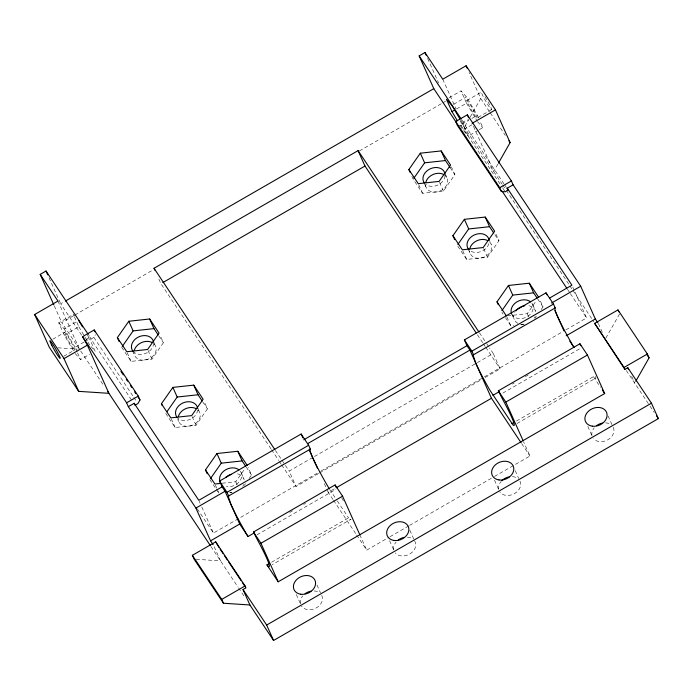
<?xml version="1.0" encoding="UTF-8"?>
<svg xmlns="http://www.w3.org/2000/svg" width="693" height="693" viewBox="0 0 693 693"><rect width="100%" height="100%" fill="white"/><g stroke="black" fill="none" stroke-linecap="round" stroke-linejoin="round"><path stroke-width="0.52" stroke-dasharray="3.46 2.6" d="M131.453 399.87L90.956 339.094L93.876 337.413L95.409 334.702M469.603 118.07L464.301 127.382L461.226 120.495M470.131 117.143L480.725 98.519L469.092 72.505M497.92 164.024L493.685 171.474L472.574 124.281M605.855 338.089L619.689 313.773M121.665 347.262L131.064 361.374L151.923 359.113L163.383 342.74L159.936 335.031M165.731 413.4L175.138 427.512L195.989 425.251L207.45 408.879L204.002 401.178M222.193 483.229L235.75 481.756L244.794 468.832M411.876 176.299L413.167 179.192L422.574 193.304L443.425 191.043L454.885 174.671L451.438 166.961M244.282 485.36L245.487 483.636M249.108 478.465L251.516 475.017L248.068 467.316M457.822 246.214L466.64 259.442L487.5 257.181L498.951 240.809L495.504 233.099M507.441 315.835L527.252 313.686L536.295 300.762M535.178 318.148L536.391 316.424M541.207 309.537L543.017 306.947L539.57 299.237M81.644 335.256L60.681 303.785L64.432 301.62M73.536 350.771L64.267 335.143L58.758 322.817L73.328 314.405L74.679 315.921M449.185 97.704L461.027 90.878L466.415 96.925L477.312 115.315L479.435 120.054M79.522 349.237L61.746 322.557L73.917 315.54M74.853 315.003L153.491 269.655M359.459 150.909L441.848 103.404M442.784 102.867L445.59 101.247M58.758 322.817L64.137 328.863L76.888 321.517M453.664 104.279L466.415 96.925M52.789 339.241L64.631 332.415M466.909 100.476L481.479 92.074A10.126 0.823 60 0 0 486.781 102.962A10.126 0.823 60 0 0 491.398 108.645A10.126 0.823 60 0 0 483.922 95.08M64.267 335.143L78.846 326.741L73.328 314.405M456.522 108.983L466.545 103.205L461.027 90.878M85.932 339.561L90.09 337.162L88.903 335.377M503.984 183.844L464.085 123.96L463.219 122.029L467.385 119.629M77.157 351.992L75.035 347.254L84.148 341.995M85.057 341.476L89.614 338.851L87.431 335.169M478.274 130.275L468.251 136.053L462.742 123.718L468.199 120.565M471.846 118.468L477.312 115.315M458.333 125.459L461.166 125.641L464.085 123.96M63.747 356.289L74.679 349.982A10.126 0.823 60 0 0 67.949 336.772A10.126 0.823 60 0 0 66.337 336.841A10.126 0.823 60 0 0 74.679 349.982M476.957 118.044A10.126 0.823 60 0 0 470.226 104.834A10.126 0.823 60 0 0 468.607 104.903A10.126 0.823 60 0 0 476.957 118.044L491.528 109.641M471.976 124.74L462.872 129.998L460.143 125.398M75.173 353.534L80.553 359.58L89.666 354.331M479.184 129.747L482.83 127.642L479.859 121.006M318.529 473.562L296.067 486.512L289.172 471.093L313.505 457.068M314.44 456.522L476.377 363.158M477.312 362.621L493.225 353.447L489.639 348.059M197.271 508.792L213.453 533.064L320.322 471.448M321.257 470.902L483.445 377.39M484.39 376.853L562.196 331.99M565.947 329.825L586.573 317.931L574.506 290.956M319.464 473.016L481.401 379.651M485.143 377.494L500.121 368.858L493.225 353.447M289.761 512.448L292.541 510.845M303.673 504.426L305.535 503.361M512.37 384.104L514.223 383.03M525.355 376.62L528.135 375.008M332.961 499.488L328.222 492.385L335.689 488.08M257.042 534.797L335.88 489.345M502.832 393.087L580.743 348.163M271.578 562.222L348.562 517.836L349.922 519.274A40.852 3.335 60 0 0 350.987 519.23L272.15 564.682M516.441 421.041L593.425 376.654L594.785 378.092A40.852 3.335 60 0 0 595.634 376.429M517.013 423.501L595.85 378.049M356.644 535.039L366.71 550.147L389.094 537.24M390.029 536.703L408.688 525.944M409.615 525.407L493.572 477.001M494.507 476.463L529.954 456.029L523.484 441.571M505.422 317.645L510.706 325.58L513.834 325.242M521.136 324.454L524.263 324.107M229.634 492.524L231.713 492.299M57.935 347.825L77.365 349.09M196.214 559.294L220.539 560.88L213.643 545.469M477.442 121.596L482.83 127.642M463.548 130.752L468.251 136.053M91.095 346.639L95.132 351.178L89.614 338.851M480.725 98.519L489.726 112.015M490.323 112.916L505.31 135.412M461.434 119.352L463.219 122.029M504.573 184.736L506.366 187.422M460.161 121.154L502.087 184.087M502.685 184.988L505.691 189.492M506.288 190.393L569.308 284.979M569.906 285.88L572.314 289.483M572.912 290.384L593.918 321.907M626.307 370.521L649.48 405.301M650.069 406.193L654.209 412.404M461.166 125.641L502.26 187.309M502.849 188.201L504.643 190.887M567.402 289.163L569.802 292.758M570.4 293.659L586.573 317.931M593.425 376.654L600.528 387.326M450.181 167.619L454.885 174.671M494.837 234.641L498.951 240.809M537.733 299.012L543.017 306.947M501.897 312.352L503.066 314.12M479.469 332.805L486.044 342.68M486.642 343.572L489.041 347.167M477.399 334.754L482.778 342.836M483.376 343.737L485.169 346.422M485.767 347.323L500.121 368.858M521.664 443.581L529.954 456.029M329.643 489.449L336.737 500.095M337.326 500.987L348.562 517.836M333.55 500.381L356.055 534.147M275.416 450.459L281.401 459.433M281.999 460.325L289.172 471.093M270.954 448.821L160.923 283.688L157.909 276.94M271.552 449.714L278.725 460.481M279.322 461.382L281.115 464.076M281.713 464.968L296.067 486.512M158.68 335.689L163.383 342.74M202.746 401.827L207.45 408.879M246.232 467.082L251.516 475.017M209.806 479.539L215.679 488.357M216.268 489.241L219.205 493.65L217.914 490.765M93.876 337.413L133.177 396.396M133.775 397.297L136.746 401.758M80.717 351.03L104.097 386.131M210.932 546.465L237.924 586.98M238.522 587.872L245.123 597.773M466.545 103.205L476.905 120.669M460.559 120.036L462.742 123.718M78.846 326.741L84.295 335.932M84.841 336.85L89.743 345.123M64.137 328.863L75.035 347.254M631.687 376.377L634.701 383.116M598.423 323.614L602.304 332.285M572.782 287.101L574.073 289.995M608.064 415.965L611.945 424.636M442.758 79.21L455.951 108.706M427.616 58.429L438.617 83.013M587.811 426.429L592.125 436.062M532.683 304.617L535.273 310.403M527.252 313.686L529.409 318.503M488.617 238.479L491.198 244.265M483.619 248.51L487.5 257.181M511.642 313.799L514.223 319.577M445.408 174.272L447.132 178.118M506.826 316.909L510.706 325.58M439.553 182.372L443.425 191.043M468.433 249.584L470.157 253.439M462.759 250.771L466.64 259.442M424.367 183.446L426.091 187.301M418.693 184.633L422.574 193.304M515.22 470.712L518.667 478.421M494.533 480.214L498.839 489.847M409.84 530.258L413.721 538.92M389.587 540.722L393.901 550.355M359.814 534.727L366.71 550.147M324.324 483.662L326.49 488.504M326.923 489.475L328.222 492.385M316.996 584.996L320.443 592.706M296.309 594.499L300.615 604.14M241.181 472.695L243.763 478.473M235.75 481.756L237.907 486.573M197.54 407.519L199.697 412.335M192.117 416.58L195.989 425.251M153.474 341.38L155.63 346.197M215.324 484.979L217.481 489.795M148.042 350.441L151.923 359.113M177.798 419.586L178.655 421.509M171.258 418.841L175.138 427.512M132.432 350.554L134.589 355.37M199.229 501.273L200.086 503.196M201.81 507.051L213.453 533.064M127.191 352.702L131.064 361.374M90.09 337.162L90.956 339.094M49.047 277.772L60.681 303.785M57.969 301.065L79.08 348.25M77.581 352.945L80.553 359.58M54.271 305.847L61.746 322.557M321.734 595.374A11.478 8.957 -24.1 0 1 315.913 608.107A11.478 8.957 -24.1 0 1 301.481 606.063M300.476 603.716A11.478 8.957 -24.1 0 1 302.728 595.902M314.111 590.938A11.478 8.957 -24.1 0 1 319.49 592.758M414.587 540.852A11.478 8.957 -24.1 0 1 410.135 553.785A11.478 8.957 -24.1 0 1 395.279 552.962M393.754 549.939A11.478 8.957 -24.1 0 1 396.015 542.125M407.389 537.162A11.478 8.957 -24.1 0 1 412.777 538.972M519.958 481.081A11.478 8.957 -24.1 0 1 514.137 493.814A11.478 8.957 -24.1 0 1 499.705 491.779M498.7 489.431A11.478 8.957 -24.1 0 1 500.952 481.618M512.326 476.654A11.478 8.957 -24.1 0 1 517.714 478.465M613.236 427.295A11.478 8.957 -24.1 0 1 607.891 439.769A11.478 8.957 -24.1 0 1 593.503 438.678M591.978 435.646A11.478 8.957 -24.1 0 1 594.239 427.832M605.613 422.869A11.478 8.957 -24.1 0 1 611.001 424.679M528.967 305.76A11.478 8.957 -24.1 0 1 535.836 312.907M535.204 316.467A11.478 8.957 -24.1 0 1 534.312 318.208M523.587 324.385A11.478 8.957 -24.1 0 1 520.53 324.22M517.81 323.302A11.478 8.957 -24.1 0 1 514.7 312.63M489.778 242.126A11.478 8.957 -24.1 0 1 484.216 257.086A11.478 8.957 -24.1 0 1 469.594 250.935M443.555 174.402A11.478 8.957 -24.1 0 1 441.606 190.211A11.478 8.957 -24.1 0 1 425.519 184.797M154.21 344.057A11.478 8.957 -24.1 0 1 148.64 359.017A11.478 8.957 -24.1 0 1 134.018 352.867M198.276 410.195A11.478 8.957 -24.1 0 1 192.706 425.156A11.478 8.957 -24.1 0 1 178.084 419.005M237.465 473.83A11.478 8.957 -24.1 0 1 244.334 480.977M243.702 484.537A11.478 8.957 -24.1 0 1 242.801 486.278M232.086 492.454A11.478 8.957 -24.1 0 1 230.015 492.428M341.744 497.825A40.852 3.335 60 0 1 344.083 502.356M531.826 303.144A11.478 8.957 -24.1 0 1 527.156 316.71A11.478 8.957 -24.1 0 1 512.023 314.561M488.86 243.659A11.478 8.957 -24.1 0 1 480.613 251.706A11.478 8.957 -24.1 0 1 469.637 250.39M445.105 175.727A11.478 8.957 -24.1 0 1 437.56 185.161A11.478 8.957 -24.1 0 1 425.571 184.251M153.612 342.922A11.478 8.957 -24.1 0 1 146.552 353.006A11.478 8.957 -24.1 0 1 134.07 352.321M197.67 409.935A11.478 8.957 -24.1 0 1 190.125 419.378A11.478 8.957 -24.1 0 1 178.136 418.459M240.324 471.214A11.478 8.957 -24.1 0 1 238.981 482.111A11.478 8.957 -24.1 0 1 226.438 486.512"/><path stroke-width="1.04" d="M88.306 334.485L46.024 271.024L40.194 274.385L57.969 301.065L34.65 314.509L49.307 347.262L78.681 391.354L108.896 393.329L87.353 345.157L82.536 336.668L94.205 329.946L138.271 396.084L139.995 399.939L137.942 403.551L135.022 405.232L134.165 403.3L128.335 406.661L195.902 508.082L210.559 540.835L213.123 544.689M498.449 163.098L510.109 142.611L495.452 109.858L466.077 65.766L442.758 79.21L424.982 52.529L419.152 55.89L433.801 88.652L499.731 187.682L501.455 191.537L505.232 191.779L508.151 190.099L507.285 188.175L513.115 184.814L511.391 180.96L467.325 114.821L455.665 121.544L457.389 125.398L501.455 191.537M635.767 381.245L649.072 357.865L647.349 354.01L617.965 309.918L594.646 323.362L624.887 369.386L627.806 367.706L651.455 403.196L658.35 418.615L273.562 640.471L249.913 604.972L243.018 589.561L245.937 587.881L245.071 585.949L215.696 541.857L192.377 555.301L194.101 559.156L223.475 603.248L249.913 604.972M117.36 337.63L128.811 321.257L149.671 318.997L159.069 333.108L147.618 349.48L126.758 351.741L117.36 337.63L119.083 341.484M122.271 346.405L133.125 330.89L153.976 328.629L158.091 334.806M161.426 403.768L172.878 387.396L193.737 385.135L203.136 399.246L191.684 415.618L170.824 417.879L161.426 403.768L162.283 405.691M166.944 411.677L177.191 397.028L198.051 394.767L202.157 400.944M408.861 169.56L420.313 153.188L441.172 150.927L450.571 165.038L439.119 181.41L418.26 183.671L408.861 169.56L410.152 172.444M207.216 473.761L205.492 469.906L216.952 453.534L237.803 451.273L247.21 465.384M413.773 178.326L424.627 162.82L445.486 160.559L450.181 167.619M210.403 478.681L221.258 463.175L242.117 460.914L245.643 466.198M452.927 235.698L464.388 219.326L485.239 217.065L494.646 231.176L483.186 247.548L462.326 249.809L452.927 235.698L454.651 239.553M457.839 244.473L468.693 228.959L489.553 226.698L493.667 232.874M498.284 304.729L496.994 301.836L508.454 285.464L529.313 283.203L538.712 297.314M501.905 310.611L512.759 295.097L533.619 292.836L537.144 298.129M65.367 301.083L433.801 88.652M154.894 270.192L154.028 268.269L358.082 150.624L478.872 331.904M457.423 120.807L451.975 111.608L454.703 110.031M162.794 282.605L364.977 166.034L358.082 150.624M78.681 391.354L64.025 358.602L87.353 345.157M472.132 123.302L495.452 109.858M128.335 406.661L126.611 402.815L138.271 396.084M499.731 187.682L511.391 180.96M248.025 536.512L239.709 524.029L225.052 491.268L222.115 486.858L219.534 481.081L301.152 434.017L308.636 445.261L310.36 449.116L228.188 496.197L231.003 504.565A40.852 3.335 60 0 0 245.019 531.392L248.025 536.512L254.522 532.77M521.067 442.697L491.467 398.267L469.915 350.095L466.978 345.686L464.397 339.899L546.015 292.844L553.499 304.08L555.223 307.935L473.05 355.015L475.866 363.383A40.852 3.335 60 0 0 489.882 390.211L513.158 425.156A40.852 3.335 60 0 0 502.953 399.896L498.328 390.835L579.946 343.771L587.439 355.015L604.677 393.546L278.196 581.791L266.935 564.899L268.789 563.825M222.115 486.858L198.796 500.311L134.165 403.3M303.733 439.804L466.978 345.686M549.532 298.085L571.924 285.178L507.285 188.175M195.902 508.082L225.052 491.268M307.605 443.676L469.915 350.095M551.541 303.032L580.691 286.226L513.115 184.814M228.742 496.171L227.018 492.316L308.636 445.261M473.605 354.998L471.881 351.143L553.499 304.08M210.559 540.835L239.709 524.029M566.19 335.784L595.339 318.979L580.691 286.226M266.935 564.899L268.295 566.328A40.852 3.335 60 0 0 258.091 541.077L253.465 532.016L335.083 484.953L342.576 496.188L359.814 534.727M492.888 395.331L499.384 391.588M336.616 487.543L491.467 398.267M278.196 581.791L260.958 543.251L342.576 496.188M523.059 440.609L505.821 402.07L587.439 355.015M511.798 423.718L513.652 422.643M223.475 603.248L221.751 599.393L245.071 585.949M624.887 369.386L624.029 367.455L647.349 354.01M273.562 640.471L266.666 625.051L651.455 403.196M221.154 483.342L214.891 484.017L205.492 469.906M555.223 307.935L554.669 307.961L555.266 310.836L557.484 316.329A40.852 3.335 60 0 0 571.5 343.156L574.012 347.418M310.36 449.116L309.806 449.133L310.403 452.018L312.621 457.51A40.852 3.335 60 0 0 326.637 484.338L329.149 488.6M508.905 140.809L510.109 142.611M646.673 354.27L649.072 357.865M595.339 318.979L597.912 322.843M419.152 55.89L460.836 118.46M506.955 188.314L508.151 190.099M656.574 415.956L658.35 418.615M594.646 323.362L624.029 367.455M502.104 191.155L566.805 288.262M569.759 341.138L573.917 347.384M602.304 389.994L604.677 393.546M496.994 301.836L506.401 315.947M364.977 166.034L476.204 332.961M464.397 339.899L471.881 351.143M498.328 390.835L505.821 402.07M154.028 268.269L274.818 449.558M219.534 481.081L227.018 492.316M253.465 532.016L260.958 543.251M120.937 371.344L123.319 374.913M126.299 379.383L127.486 381.176M130.466 385.637L131.653 387.43M134.633 391.9L135.828 393.685M138.21 397.262L139.995 399.939M82.536 336.668L126.611 402.815M218.953 547.383L215.696 541.857M220.157 549.185L223.155 553.681M224.35 555.483L227.347 559.979M228.551 561.78L241.138 580.682M242.333 582.475L245.339 586.98M243.018 589.561L266.666 625.051M107.701 391.528L210.334 545.564M34.65 314.509L64.025 358.602M192.377 555.301L221.751 599.393M460.013 119.118L451.836 105.327L446.457 99.281L451.975 111.608M78.716 320.461L82.528 326.897M617.965 309.918L618.832 311.85M627.806 367.706L628.664 369.629M466.077 65.766L467.368 68.65M579.946 343.771L580.812 345.703M467.325 114.821L468.615 117.706M554.937 310.629L564.015 330.925M546.015 292.844L546.872 294.768M529.313 283.203L533.619 292.836M424.982 52.529L426.299 55.483M485.239 217.065L489.553 226.698M508.454 285.464L512.759 295.097M441.172 150.927L445.486 160.559M464.388 219.326L468.693 228.959M420.313 153.188L424.627 162.82M335.083 484.953L336.382 487.846M309.225 449.913L317.385 468.165M301.152 434.017L302.876 437.872M237.803 451.273L242.117 460.914M193.737 385.135L198.051 394.767M216.952 453.534L221.258 463.175M149.671 318.997L153.976 328.629M172.878 387.396L177.191 397.028M128.811 321.257L133.125 330.89M94.205 329.946L95.062 331.878M46.024 271.024L47.748 274.878M40.194 274.385L53.829 304.859M305.041 593.745A11.478 8.957 -24.1 0 1 310.966 591.155M398.319 539.96A11.478 8.957 -24.1 0 1 404.244 537.37M501.654 480.847A11.478 8.957 -24.1 0 1 509.19 476.871M596.543 425.675A11.478 8.957 -24.1 0 1 602.468 423.085M515.765 310.949A11.478 8.957 -24.1 0 1 524.852 305.708M469.923 248.259A11.478 8.957 -24.1 0 1 487.621 240.54M425.849 182.12A11.478 8.957 -24.1 0 1 443.555 174.402M134.347 350.19A11.478 8.957 -24.1 0 1 152.053 342.472M178.413 416.328A11.478 8.957 -24.1 0 1 196.119 408.61M225.658 477.477A11.478 8.957 -24.1 0 1 231.245 474.263M511.642 313.799A11.478 8.957 -24.1 0 1 516.701 301.992A11.478 8.957 -24.1 0 1 530.621 301.888M468.996 249.792A11.478 8.957 -24.1 0 1 474.064 235.066A11.478 8.957 -24.1 0 1 489.093 240.124M424.367 182.995A11.478 8.957 -24.1 0 1 430.492 168.702A11.478 8.957 -24.1 0 1 445.027 173.986M133.42 351.723A11.478 8.957 -24.1 0 1 138.496 336.997A11.478 8.957 -24.1 0 1 153.525 342.056M177.495 417.862A11.478 8.957 -24.1 0 1 182.562 403.135A11.478 8.957 -24.1 0 1 197.592 408.194M219.854 481.072A11.478 8.957 -24.1 0 1 225.667 469.785A11.478 8.957 -24.1 0 1 239.111 469.958M592.272 426.169A11.478 8.957 -24.1 0 0 606.921 413.487A11.478 8.957 -24.1 0 0 588.807 410.923A11.478 8.957 -24.1 0 0 592.272 426.169M498.995 479.954A11.478 8.957 -24.1 0 0 513.634 467.273A11.478 8.957 -24.1 0 0 495.53 464.708A11.478 8.957 -24.1 0 0 498.995 479.954M394.048 540.462A11.478 8.957 -24.1 0 0 408.697 527.78A11.478 8.957 -24.1 0 0 390.583 525.216A11.478 8.957 -24.1 0 0 394.048 540.462M300.771 594.239A11.478 8.957 -24.1 0 0 315.41 581.566A11.478 8.957 -24.1 0 0 297.306 578.993A11.478 8.957 -24.1 0 0 300.771 594.239M51.758 345.244A10.126 0.823 60 0 0 60.1 358.385A10.126 0.823 60 0 0 53.378 345.175A10.126 0.823 60 0 0 51.758 345.244"/></g></svg>
